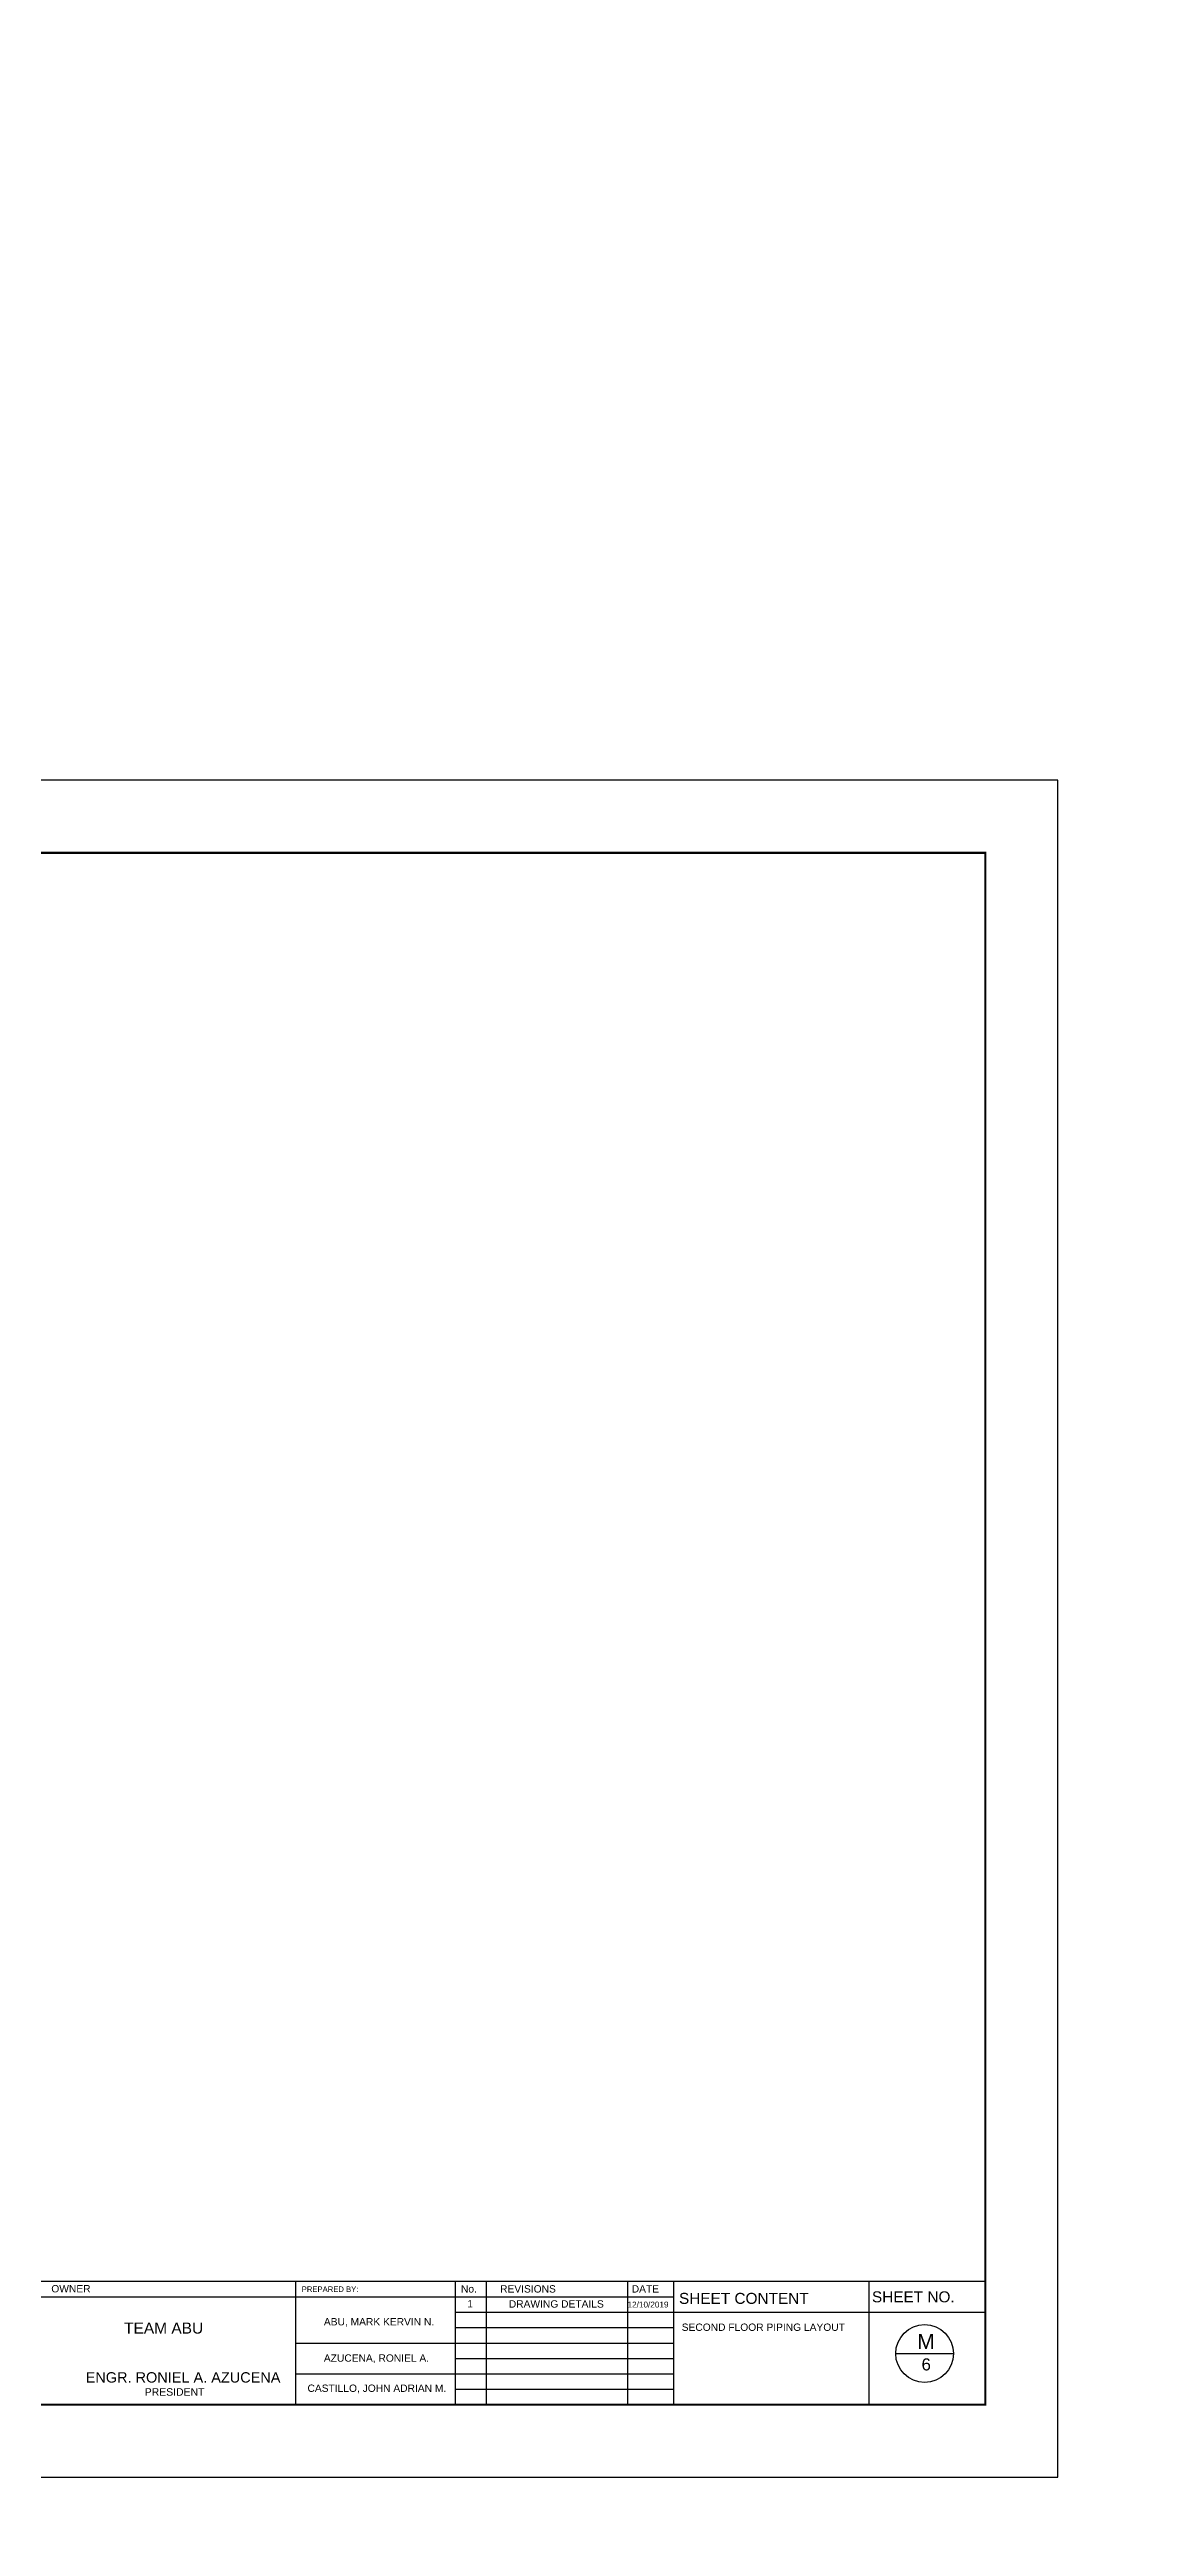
# Model space of a CAD drawing. Header units: millimetres. Extents: x -60 to 576, y -39 to 287.
# Drawn here: x 389.2 to 434.7, y 177.6 to 280.4 of the extents above; entities that cross this region are included whole.
import ezdxf

# ---------------------------------------------------------------- set-up
doc = ezdxf.new("R2010")
doc.units = ezdxf.units.MM
doc.header["$MEASUREMENT"] = 0
for name, color, linetype in [('.1', 1, 'Continuous'), ('M-AC-TEXT', 7, 'Continuous'), ('SHEET', 3, 'Continuous'), ('text', 7, 'Continuous')]:
    doc.layers.add(name, color=color, linetype=linetype)
doc.layers.add('WALL', color=4, linetype='Continuous', lineweight=30)
doc.styles.add('ar-dim-axis', font='romans.shx', dxfattribs={"width": 0.8})
doc.styles.add('arial', font='arial.ttf')
doc.styles.add('OIP FONT', font='GOTHIC.TTF', dxfattribs={"height": 150})
doc.dimstyles.new('ar-dim-axis', dxfattribs={"dimtxt": 350, "dimasz": 250, "dimexe": 75, "dimexo": 75, "dimgap": 200, "dimtad": 1, "dimdec": 0, "dimzin": 12, "dimdsep": 46, "dimtxsty": 'ar-dim-axis', "dimblk": 'ARCHTICK', "dimcen": 120, "dimclrd": 11, "dimclre": 8, "dimclrt": 4, "dimadec": 0, "dimazin": 3, "dimtm": 1, "dimtfac": 1, "dimtdec": 0, "dimtix": 1, "dimtmove": 2, "dimatfit": 3, "dimldrblk": 'ARCHTICK', "dimfxl": 1, "dimtolj": 1, "dimtzin": 0, "dimarcsym": 1})

# ---------------------------------------------------------------- blocks, each defined once
blk = doc.blocks.new('_ARCHTICK')
at = {"color": 0, "linetype": 'ByBlock', "const_width": 0.15}
blk.add_lwpolyline([(-0.5, -0.5), (0.5, 0.5)], dxfattribs=at)

msp = doc.modelspace()

# ---------------------------------------------------------------- linework, layer by layer
at = {"layer": '.1', "color": 0}
for p, q in [((430.993, 250.058), (331.717, 250.058)), ((430.993, 179.663), (430.993, 250.058)), ((331.717, 179.663), (430.993, 179.663))]:
    msp.add_line(p, q, dxfattribs=at)
at = {"layer": 'SHEET', "color": 1}
for p, q in [((337.734, 187.791), (427.985, 187.791)), ((353.58, 187.151), (410.151, 187.151)), ((399.359, 187.791), (399.359, 182.671)), ((405.988, 187.791), (405.988, 182.671)), ((407.268, 187.791), (407.268, 182.671)), ((408.392, 187.151), (415.053, 187.151)), ((413.133, 187.791), (413.133, 182.671)), ((415.053, 187.791), (415.053, 182.671)), ((423.148, 187.791), (423.148, 182.671)), ((405.988, 186.511), (416.749, 186.511)), ((413.387, 186.511), (427.985, 186.511)), ((399.359, 185.231), (410.151, 185.231)), ((405.988, 185.871), (415.053, 185.871)), ((408.392, 185.231), (415.053, 185.231)), ((399.359, 183.951), (410.151, 183.951)), ((405.988, 184.591), (415.053, 184.591)), ((408.392, 183.951), (415.053, 183.951)), ((424.269, 184.795), (426.669, 184.795)), ((405.988, 183.311), (415.053, 183.311))]:
    msp.add_line(p, q, dxfattribs=at)
msp.add_circle((425.469, 184.795), 1.2, dxfattribs=at)
at = {"layer": 'WALL', "color": 1, "linetype": 'Continuous', "const_width": 0.0853}
msp.add_lwpolyline([(337.734, 182.671), (427.985, 182.671), (427.985, 247.05), (337.734, 247.05)], close=True, dxfattribs=at)

# ---------------------------------------------------------------- texts
at = {"layer": 'SHEET', "color": 1, "style": 'arial'}
for s, height, p in [('M', 0.624, (425.159, 184.982)), ('6', 0.499, (425.34, 184.095))]:
    msp.add_text(s, height=height, dxfattribs=at).set_placement(p)
at = {"layer": 'text', "style": 'arial'}
for s, height, p in [('OWNER', 0.304, (389.226, 187.332)), ('PREPARED BY: ', 0.22802, (399.617, 187.35)), ('No.', 0.304, (406.226, 187.325)), ('1', 0.304, (406.488, 186.705)), ('REVISIONS', 0.304, (407.851, 187.325)), ('DRAWING DETAILS', 0.30402, (408.212, 186.7)), ('DATE', 0.304, (413.313, 187.325)), ('SHEET CONTENT', 0.45603, (415.275, 186.855)), ('SHEET NO.', 0.456, (423.282, 186.919)), ('TEAM ABU', 0.4598, (392.246, 185.62)), ('ABU, MARK KERVIN N.', 0.30402, (400.537, 185.962)), ('12/10/2019', 0.2432, (413.139, 186.705)), ('SECOND FLOOR PIPING LAYOUT', 0.30402, (415.387, 185.735)), ('ENGR. RONIEL A. AZUCENA', 0.43038, (390.651, 183.59)), ('AZUCENA, RONIEL A.', 0.30402, (400.537, 184.456)), ('PRESIDENT', 0.3099, (393.104, 183.046)), ('CASTILLO, JOHN ADRIAN M.', 0.30402, (399.857, 183.204))]:
    msp.add_text(s, height=height, dxfattribs=at).set_placement(p)

# ---------------------------------------------------------------- leaders
at = {"layer": 'M-AC-TEXT', "annotation_type": 0, "has_hookline": 1, "text_width": 1.46}
for points, hookline_direction in [([(251.898, 135.572), (252.025, 135.82), (252.401, 135.821)], 0), ([(361.082, 135.125), (361.208, 135.373), (361.584, 135.374)], 0), ([(263.98, 127.772), (264.107, 128.02), (264.483, 128.021)], 0), ([(285.534, 121.932), (285.661, 122.18), (286.037, 122.181)], 0), ([(285.545, 120.419), (285.672, 120.667), (286.048, 120.668)], 0), ([(365.246, 120.646), (365.373, 120.894), (365.749, 120.895)], 0), ([(368.185, 115.989), (368.312, 116.237), (368.688, 116.238)], 0), ([(259.048, 107.921), (259.174, 108.169), (259.55, 108.17)], 0), ([(265.042, 107.907), (265.169, 108.155), (265.545, 108.156)], 0), ([(368.224, 107.474), (368.35, 107.722), (368.726, 107.723)], 0), ([(374.204, 107.475), (374.33, 107.723), (374.706, 107.725)], 0), ([(251.891, 106.794), (252.017, 107.042), (252.393, 107.043)], 0), ([(361.077, 106.347), (361.204, 106.595), (361.58, 106.596)], 0), ([(395.221, 100.371), (395.094, 100.619), (394.718, 100.62)], 1)]:
    msp.add_leader(points, dimstyle='ar-dim-axis', override={"dimtxt": 150, "dimasz": 150, "dimgap": 200, "dimtad": 0, "dimtih": 1, "dimtoh": 1, "dimtxsty": 'OIP FONT', "dimclrd": 256, "dimclre": 256, "dimclrt": 256, "dimfxl": 0.2, "dimfxlon": 1, "dimlwd": 65535, "dimlwe": 65535}, dxfattribs=dict(at, hookline_direction=hookline_direction))

doc.saveas('drawing.dxf')
